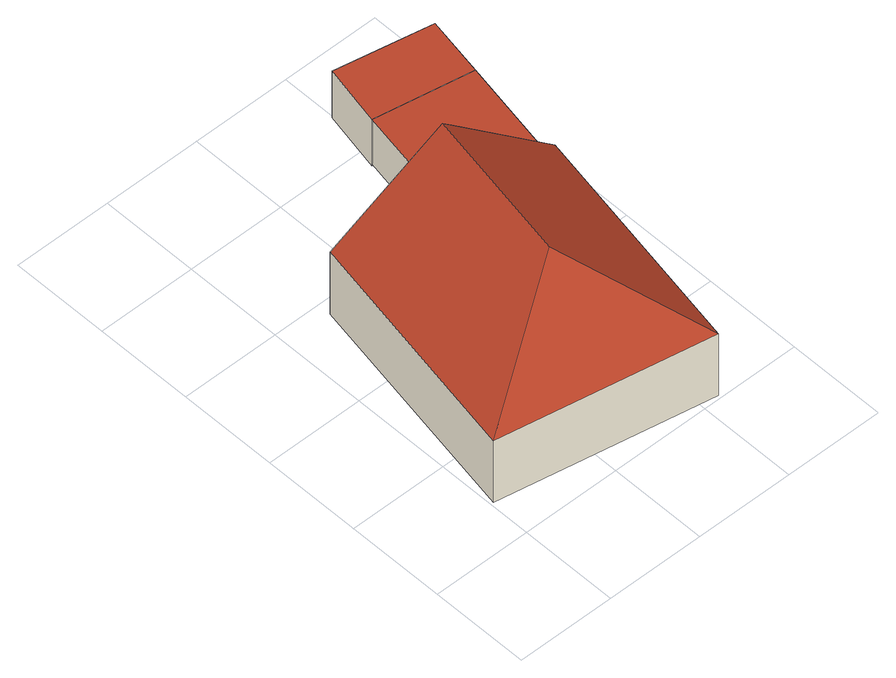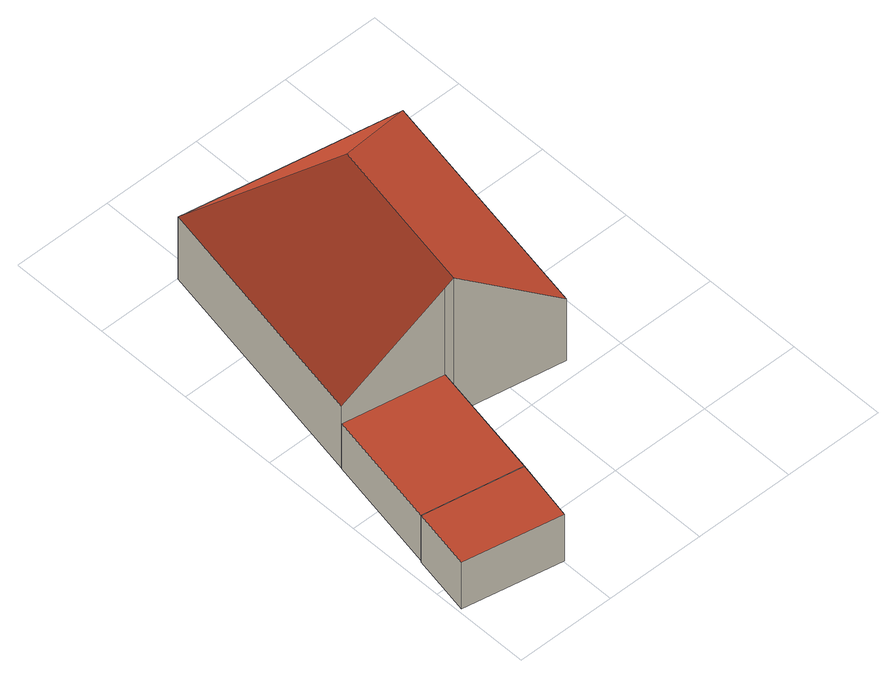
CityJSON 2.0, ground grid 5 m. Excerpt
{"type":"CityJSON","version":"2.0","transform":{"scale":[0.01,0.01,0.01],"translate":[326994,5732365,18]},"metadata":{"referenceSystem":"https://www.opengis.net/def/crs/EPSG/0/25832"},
"CityObjects":{
"building1":{"type":"Building","attributes":{"Geometrietyp2DReferenz":"3000","Gemeindeschluessel":"05170048","function":"31001_1010","roofType":"5000","measuredHeight":8.28},"address":[{"country":"Germany","locality":"Wesel","thoroughfareNumber":"9","thoroughfareName":"Bergen"}],"geometry":[{"type":"Solid","lod":"2","boundaries":[[[[0,1,2,3]],[[4,5,1,0]],[[6,7,5,4]],[[8,9,7,6]],[[10,11,9,8]],[[3,2,11,10]],[[4,0,3,12]],[[3,10,12]],[[10,8,6,4,12]],[[1,5,7,9,11,2]]]],"semantics":{"surfaces":[{"type":"WallSurface"},{"type":"RoofSurface"},{"type":"GroundSurface"}],"values":[[0,0,0,0,0,0,1,1,1,2]]}}]},
"building2":{"type":"Building","attributes":{"Geometrietyp2DReferenz":"3000","Gemeindeschluessel":"05170048","function":"31001_2463","roofType":"1000","measuredHeight":2.71},"address":[{"country":"Germany","locality":"Wesel","thoroughfareNumber":"9","thoroughfareName":"Bergen"}],"geometry":[{"type":"Solid","lod":"2","boundaries":[[[[13,14,15,16]],[[17,18,14,13]],[[19,20,18,17]],[[16,15,20,19]],[[17,13,16,19]],[[14,18,20,15]]]],"semantics":{"surfaces":[{"type":"WallSurface"},{"type":"RoofSurface"},{"type":"GroundSurface"}],"values":[[0,0,0,0,1,2]]}}]},
"building3":{"type":"Building","attributes":{"Geometrietyp2DReferenz":"3000","Gemeindeschluessel":"05170048","function":"31001_2723","roofType":"1000","measuredHeight":2.81},"address":[{"country":"Germany","locality":"Wesel","thoroughfareNumber":"9","thoroughfareName":"Bergen"}],"geometry":[{"type":"Solid","lod":"2","boundaries":[[[[21,22,23,24]],[[13,25,22,21]],[[16,26,25,13]],[[24,23,26,16]],[[13,21,24,16]],[[22,25,26,23]]]],"semantics":{"surfaces":[{"type":"WallSurface"},{"type":"RoofSurface"},{"type":"GroundSurface"}],"values":[[0,0,0,0,1,2]]}}]}
},
"vertices":[
[237,1425,475],[237,1425,102],[9,207,102],[9,207,475],[775,1328,929],[775,1328,102],[819,1320,892],[819,1320,102],[1313,1229,475],[1313,1229,102],[1083,9,475],[1083,9,102],[625,528,929],
[1425,1822,371],[1425,1822,100],[931,1912,100],[931,1912,371],[1313,1229,371],[1313,1229,100],[819,1320,371],[819,1320,100],
[1482,2124,371],[1482,2124,90],[994,2219,90],[994,2219,371],[1425,1822,90],[931,1912,90]
]}
